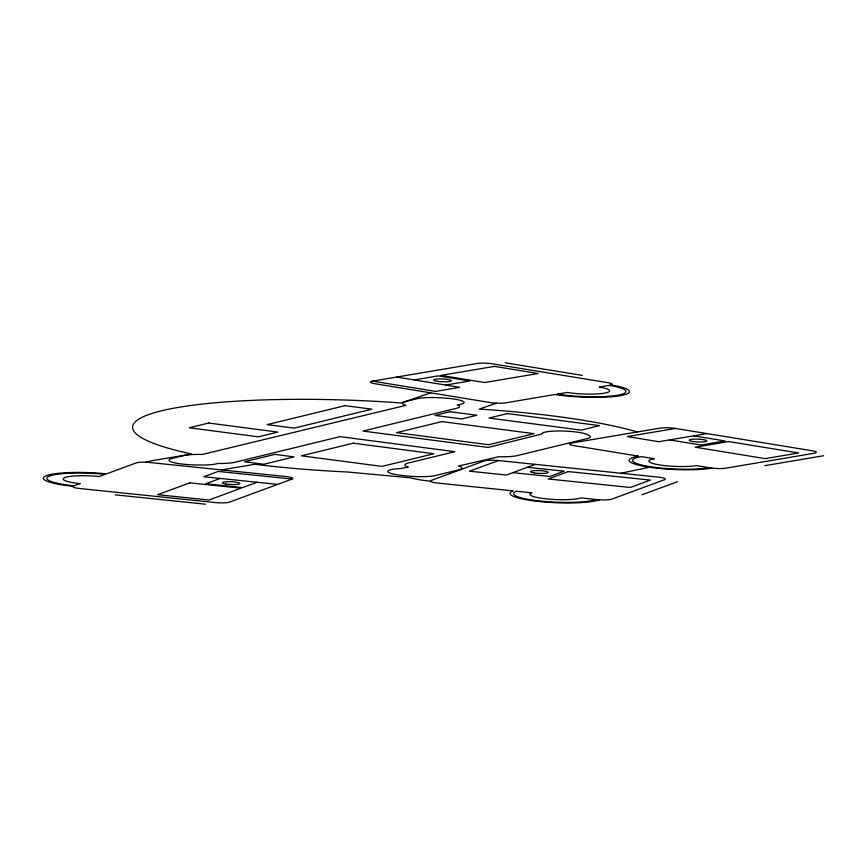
<?xml version="1.0" encoding="UTF-8"?>
<svg xmlns="http://www.w3.org/2000/svg" width="867" height="867" viewBox="0 0 867 867"><rect width="100%" height="100%" fill="white"/><g stroke="black" fill="none" stroke-linecap="round" stroke-linejoin="round"><path stroke-width="1.3" d="M220.207 478.432L205.75 483.764L242.673 487.579L257.131 482.258M292.114 479.061L229.452 502.134A11.022 1.767 2.4 0 1 215.179 502.546L79.786 488.522A11.022 1.767 2.4 0 1 73.543 485.986L72.741 486.279A46.309 7.402 2.4 0 1 46.525 475.615A46.309 7.402 2.4 0 1 106.478 473.859L136.195 462.913A11.022 1.767 2.4 0 1 147.108 462.241L285.872 476.525A11.022 1.767 2.4 0 1 292.114 479.061L218.256 471.41L203.799 476.742L277.646 484.382M498.406 460.55A11.022 1.767 2.4 0 0 484.133 460.973L431.116 480.491A11.022 1.767 2.4 0 0 437.347 483.027L513.253 490.885A46.309 7.402 2.4 0 0 539.469 501.56A46.309 7.402 2.4 0 0 599.422 499.815L597.363 499.598A11.022 1.767 2.4 0 0 611.636 499.186L664.653 479.668A11.022 1.767 2.4 0 0 658.411 477.121L498.406 460.55L469.481 471.204L506.415 475.018L535.329 464.376M642.068 494.754L677.409 481.738M430.704 392.827L401.237 402.96L384.233 401.833A224.911 35.959 2.4 0 0 161.49 410.806A224.911 35.959 2.4 0 0 180.499 451.458L191.65 454.015L151.758 460.756A39.687 6.351 2.4 0 0 146.144 462.165L147.108 462.241M372.593 381.122L476.937 363.511A11.022 1.767 2.4 0 1 492.369 363.815L607.908 382.672A11.022 1.767 2.4 0 1 609.978 385.23L611.311 385.002A46.309 7.402 2.4 0 1 619.981 395.742A46.309 7.402 2.4 0 1 555.129 394.485L505.634 402.841A11.022 1.767 2.4 0 1 490.202 402.537L374.663 383.68A11.022 1.767 2.4 0 1 372.593 381.122L435.613 391.407L459.694 387.343L396.674 377.058M414.177 379.919L438.258 375.855L469.762 381.003L445.692 385.056M221.703 469.881L254.811 464.278L262.744 465.243A224.911 35.959 2.4 0 0 347.949 472.038L410.655 477.847A39.687 6.351 2.4 0 0 428.233 480.947L430.4 481.272M675.458 428.439A11.022 1.767 2.4 0 0 660.025 428.135L571.732 443.037A11.022 1.767 2.4 0 0 573.802 445.595L638.578 456.161A46.309 7.402 2.4 0 0 647.248 466.901A46.309 7.402 2.4 0 0 712.1 468.158L710.344 467.877A11.022 1.767 2.4 0 0 725.787 468.18L814.07 453.278A11.022 1.767 2.4 0 0 812.011 450.721L675.458 428.439L627.307 436.556L658.822 441.704L706.973 433.576M764.792 465.666L823.65 455.728M620.902 473.241L649.426 467.237L647.248 466.901M496.618 403.166L479.245 409.083L491.416 409.896A224.911 35.959 2.4 0 1 634.2 431.083L637.191 431.983M527.299 467.335L564.222 471.16L549.765 476.482L512.831 472.656M115.192 494.84L205.457 504.193M505.233 362.807L582.266 375.378M693.6 435.83L725.105 440.978L701.024 445.042L669.519 439.894M79.97 483.623L74.02 485.813A42.776 6.838 2.4 0 1 49.809 475.95A42.776 6.838 2.4 0 1 105.189 474.336L99.25 476.525A26.465 4.227 2.4 0 0 64.992 477.522A26.465 4.227 2.4 0 0 79.97 483.623M189.786 482.865L157.653 494.699L208.936 500.01L241.069 488.175L189.786 482.865M568.329 471.583L548.237 478.974L630.298 487.471L650.38 480.08L568.329 471.583M217.769 463.455L217.292 463.617A23.376 3.739 2.4 0 1 201.892 465.026A62.5 9.992 2.4 0 1 195.877 464.95A23.376 3.739 2.4 0 1 173.151 462.447A23.376 3.739 2.4 0 1 172.024 458.437L183.696 455.598A23.376 3.739 2.4 0 1 202.271 454.46L405.908 405.355L405.03 405.073A23.376 3.739 2.4 0 1 405.518 401.562L417.19 398.722A23.376 3.739 2.4 0 1 437.878 397.66A56.788 9.082 2.4 0 1 443.405 397.975A23.376 3.739 2.4 0 1 462.49 401.085A23.376 3.739 2.4 0 1 458.632 404.716L457.397 404.878L458.004 405.127A23.376 3.739 2.4 0 1 456.584 408.259L362.97 431.062L488.132 447.459L541.788 434.009A23.376 3.739 2.4 0 1 561.014 430.997A23.376 3.739 2.4 0 1 587.262 434.562L589.202 435.559A23.376 3.739 2.4 0 1 587.414 438.518L517.371 455.576A23.376 3.739 2.4 0 1 498.796 456.714L458.61 466.012L459.477 466.294A23.376 3.739 2.4 0 1 459.001 469.795L435.646 475.484A23.376 3.739 2.4 0 1 408.054 476.081A69.707 11.141 2.4 0 1 401.746 475.398A23.376 3.739 2.4 0 1 387.798 471.507A23.376 3.739 2.4 0 1 400.565 468.592L408.324 466.901L407.447 466.619A23.376 3.739 2.4 0 1 407.934 463.108L454.85 451.685L340.048 436.643L234.762 462.284A23.376 3.739 2.4 0 1 218.462 463.466L217.769 463.455M208.698 423.031L189.244 427.778L258.355 436.827L277.808 432.091L208.698 423.031M344.979 405.658L267.144 424.624L294.021 428.146L371.856 409.181L344.979 405.658M274.861 454.384L244.602 461.753L263.796 464.268L294.065 456.898L274.861 454.384M449.984 411.727L434.855 415.412L461.732 418.934L476.861 415.25L449.984 411.727M353.27 443.189L301.391 455.836L382.011 466.392L433.901 453.755L353.27 443.189M441.91 421.6L396.512 432.666L488.663 444.738L534.061 433.673L441.91 421.6M507.358 413.57L488.977 418.046L581.118 430.119L599.498 425.643L507.358 413.57M494.439 366.373L440.935 375.4L484.696 382.542L538.201 373.514L494.439 366.373M567.17 392.458L557.275 394.127A42.776 6.838 2.4 0 0 617.185 395.287A42.776 6.838 2.4 0 0 609.176 385.371L599.27 387.04A26.465 4.227 2.4 0 1 604.234 393.174A26.465 4.227 2.4 0 1 567.17 392.458M728.605 441.552L695.171 447.188L765.193 458.621L798.626 452.975L728.605 441.552M531.72 492.803L516.537 491.231A42.776 6.838 2.4 0 0 540.748 501.083A42.776 6.838 2.4 0 0 596.138 499.468L580.955 497.896A26.465 4.227 2.4 0 1 546.698 498.904A26.465 4.227 2.4 0 1 531.72 492.803M654.325 458.73L641.374 456.616A42.776 6.838 2.4 0 0 649.383 466.544A42.776 6.838 2.4 0 0 709.293 467.703L696.342 465.59A26.465 4.227 2.4 0 1 659.288 464.875A26.465 4.227 2.4 0 1 654.325 458.73M437.629 381.339A8.822 1.409 2.4 0 0 451.306 380.819A8.822 1.409 2.4 0 0 438.594 378.944A8.822 1.409 2.4 0 0 437.629 381.339M226.124 484.089A8.822 1.409 2.4 0 0 239.91 483.602A8.822 1.409 2.4 0 0 227.327 481.705A8.822 1.409 2.4 0 0 226.124 484.089M693.134 441.531A8.822 1.409 2.4 0 0 706.811 441A8.822 1.409 2.4 0 0 694.099 439.125A8.822 1.409 2.4 0 0 693.134 441.531M534.354 472.948A8.822 1.409 2.4 0 0 548.139 472.461A8.822 1.409 2.4 0 0 535.557 470.564A8.822 1.409 2.4 0 0 534.354 472.948"/></g></svg>
